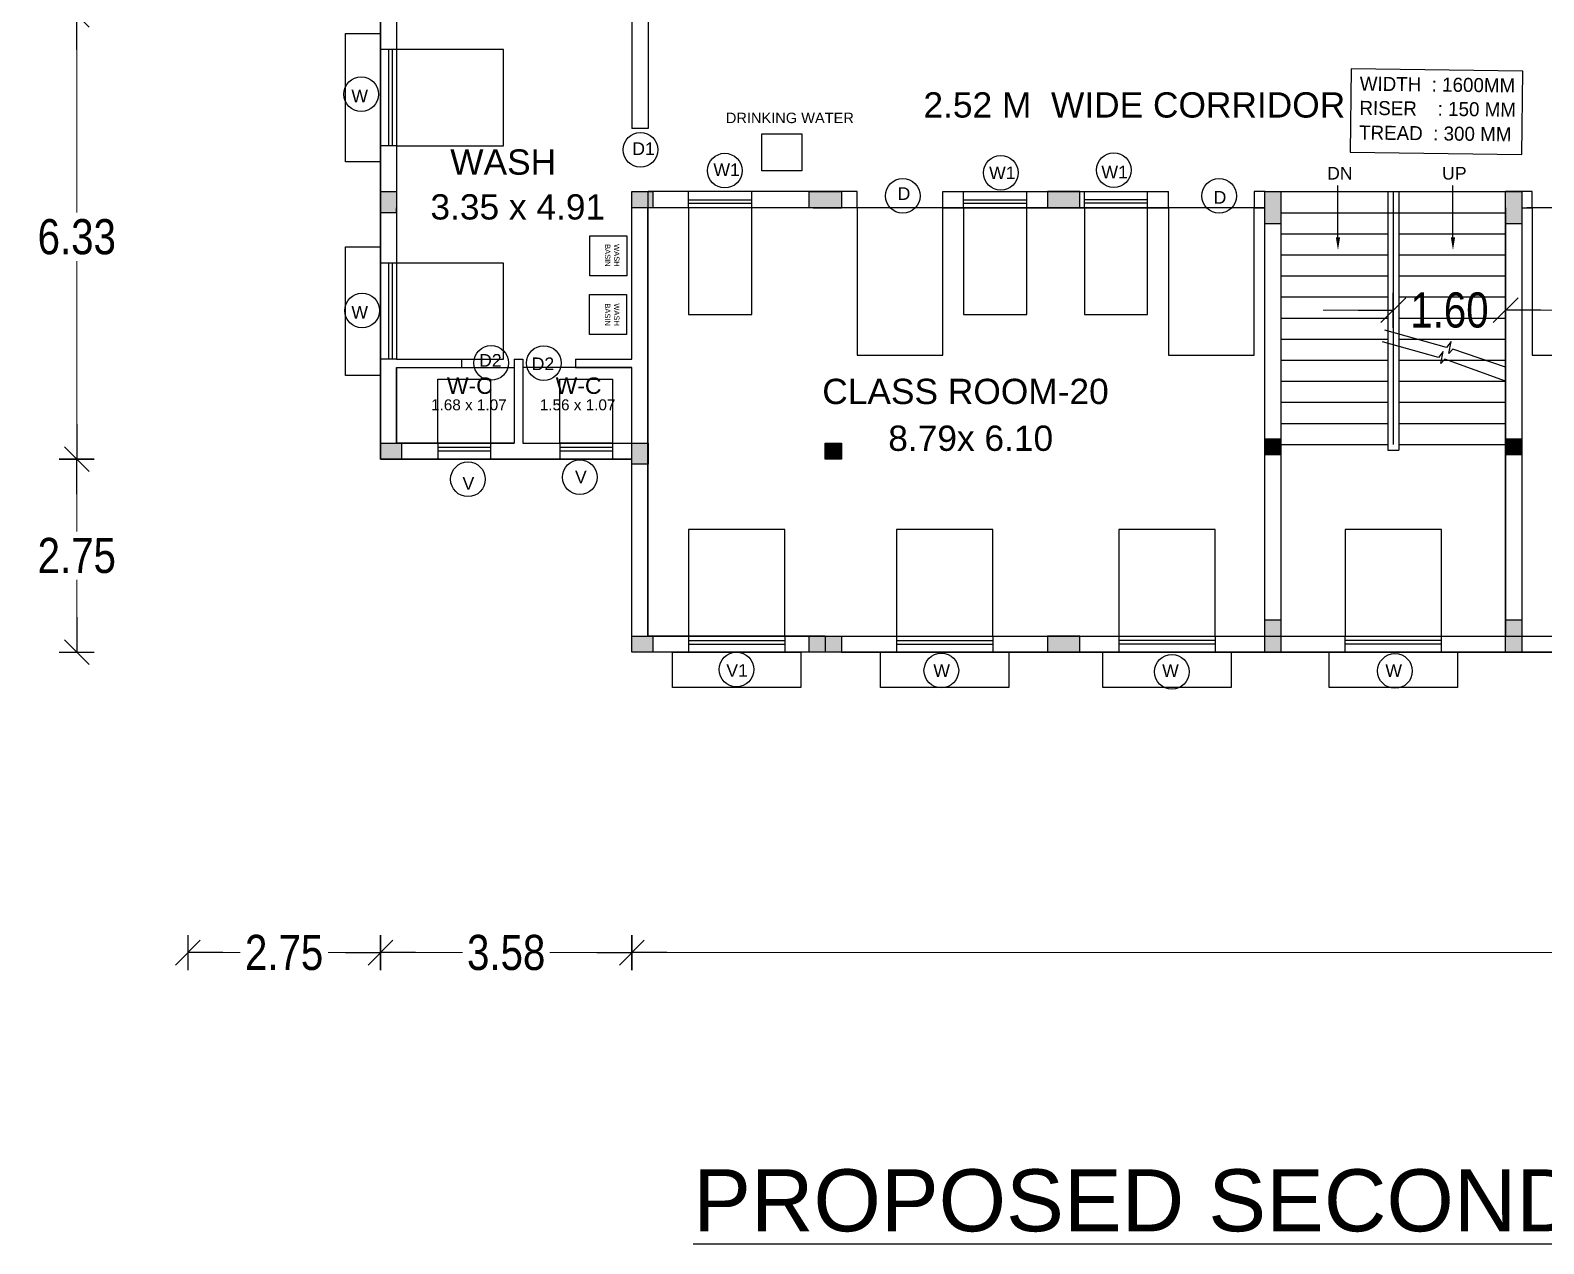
# Model space of a CAD drawing. Header units: metres. Extents: x 54 to 366, y 88 to 219.
# Drawn here: x 182.72 to 204.27, y 169.96 to 187.24 of the extents above; entities that cross this region are included whole.
import ezdxf

# ---------------------------------------------------------------- set-up
doc = ezdxf.new("R2010")
doc.units = ezdxf.units.M
doc.layers.get('Defpoints').update_dxf_attribs({"lineweight": 18})
for name, color, linetype in [('BLK_1_FLR_2_BLT_UP_AREA', 26, 'Continuous'), ('BLK_1_FLR_2_CHAJJA', 6, 'Continuous'), ('BLK_1_FLR_2_DRINKING_WATER', 7, 'Continuous'), ('BLK_1_FLR_2_EXIT_WIDTH_STAIR', 1, 'Continuous'), ('BLK_1_FLR_2_REGULAR_ROOM_1', 3, 'Continuous'), ('BLK_1_FLR_2_ROOM_1_LIGHT_VENTILATION_1', 3, 'Continuous'), ('BLK_1_FLR_2_WASH', 55, 'Continuous'), ('BLK_1_FLR_2_WATER_CLOSET', 2, 'Continuous'), ('DOOR_OPEN', 180, 'Continuous'), ('DOORTEXT', 13, 'Continuous'), ('ED', 7, 'Continuous'), ('STEPS', 233, 'Continuous'), ('TOILET_VENTILATION', 6, 'Continuous')]:
    doc.layers.add(name, color=color, linetype=linetype)
doc.styles.add('GD', font='GOTHIC.TTF')
doc.styles.get("Standard").update_dxf_attribs({"font": 'arial.ttf', "height": 0.5})
doc.styles.add('style1', font='ARIALN.TTF', dxfattribs={"height": 0.5})
doc.dimstyles.new('11', dxfattribs={"dimtxt": 0.5, "dimasz": 0.5, "dimexe": 0.18, "dimexo": 0.0625, "dimgap": 0.09, "dimtad": 0, "dimtih": 1, "dimtoh": 1, "dimzin": 0, "dimdsep": 46, "dimtxsty": 'style1', "dimblk": 'AR', "dimcen": 0.09, "dimse1": 1, "dimse2": 1, "dimclrd": 256, "dimadec": 0, "dimazin": 0, "dimtfac": 0.7, "dimtofl": 0, "dimtmove": 0, "dimatfit": 3, "dimfxl": 0, "dimfrac": 1, "dimtolj": 1, "dimtzin": 0, "dimlwd": 20, "dimarcsym": 0})

# ---------------------------------------------------------------- blocks, each defined once
blk = doc.blocks.new('AR')
for p, q in [((0, -0.5), (0, 0.5)), ((-1, 0), (0, 0)), ((-0.354, -0.354), (0.354, 0.354))]:
    blk.add_line(p, q)
blk = doc.blocks.new('*D23')
at = {"layer": 'Defpoints', "color": 0}
for p in [(191.286, 175.31), (219.301, 175.245), (191.286, 174.107)]:
    blk.add_point(p, dxfattribs=at)
at = {"layer": 'ED', "lineweight": 20}
for p, q in [((191.786, 174.107), (204.51, 174.107)), ((218.801, 174.107), (206.077, 174.107))]:
    blk.add_line(p, q, dxfattribs=at)
at = {"layer": 'ED', "lineweight": 20, "xscale": 0.5, "yscale": 0.5, "zscale": 0.5, "rotation": 180}
blk.add_blockref('AR', (191.286, 174.107), dxfattribs=at)
at = {"layer": 'ED', "lineweight": 20, "xscale": 0.5, "yscale": 0.5, "zscale": 0.5}
blk.add_blockref('AR', (219.301, 174.107), dxfattribs=at)
at = {"layer": 'ED', "color": 0, "insert": (205.293, 174.107), "char_height": 0.5, "attachment_point": 5, "style": 'style1'}
blk.add_mtext('\\A1;28.02', dxfattribs=at)
blk = doc.blocks.new('*D24')
at = {"layer": 'Defpoints', "color": 0}
for p in [(187.706, 178.06), (191.286, 175.31), (187.706, 174.107)]:
    blk.add_point(p, dxfattribs=at)
at = {"layer": 'ED', "lineweight": 20}
for p, q in [((188.206, 174.107), (188.873, 174.107)), ((190.786, 174.107), (190.119, 174.107))]:
    blk.add_line(p, q, dxfattribs=at)
at = {"layer": 'ED', "lineweight": 20, "xscale": 0.5, "yscale": 0.5, "zscale": 0.5, "rotation": 180}
blk.add_blockref('AR', (187.706, 174.107), dxfattribs=at)
at = {"layer": 'ED', "lineweight": 20, "xscale": 0.5, "yscale": 0.5, "zscale": 0.5}
blk.add_blockref('AR', (191.286, 174.107), dxfattribs=at)
at = {"layer": 'ED', "color": 0, "insert": (189.496, 174.107), "char_height": 0.5, "attachment_point": 5, "style": 'style1'}
blk.add_mtext('\\A1;3.58', dxfattribs=at)
blk = doc.blocks.new('*D25')
at = {"layer": 'Defpoints', "color": 0}
for p in [(184.961, 184.39), (187.706, 178.06), (184.961, 174.107)]:
    blk.add_point(p, dxfattribs=at)
at = {"layer": 'ED', "lineweight": 20}
for p, q in [((185.461, 174.107), (185.706, 174.107)), ((187.206, 174.107), (186.961, 174.107))]:
    blk.add_line(p, q, dxfattribs=at)
at = {"layer": 'ED', "lineweight": 20, "xscale": 0.5, "yscale": 0.5, "zscale": 0.5, "rotation": 180}
blk.add_blockref('AR', (184.961, 174.107), dxfattribs=at)
at = {"layer": 'ED', "lineweight": 20, "xscale": 0.5, "yscale": 0.5, "zscale": 0.5}
blk.add_blockref('AR', (187.706, 174.107), dxfattribs=at)
at = {"layer": 'ED', "color": 0, "insert": (186.333, 174.107), "char_height": 0.5, "attachment_point": 5, "style": 'style1'}
blk.add_mtext('\\A1;2.75', dxfattribs=at)
blk = doc.blocks.new('*D33')
at = {"layer": 'Defpoints', "color": 0}
for p in [(184.961, 187.466), (183.38, 181.136), (187.706, 181.136)]:
    blk.add_point(p, dxfattribs=at)
at = {"layer": 'ED', "lineweight": 20}
for p, q in [((183.38, 186.966), (183.38, 184.647)), ((183.38, 181.636), (183.38, 183.956))]:
    blk.add_line(p, q, dxfattribs=at)
at = {"layer": 'ED', "lineweight": 20, "xscale": 0.5, "yscale": 0.5, "zscale": 0.5}
for p, rotation in [((183.38, 187.466), 90), ((183.38, 181.136), 270)]:
    blk.add_blockref('AR', p, dxfattribs=dict(at, rotation=rotation))
at = {"layer": 'ED', "color": 0, "insert": (183.38, 184.301), "char_height": 0.5, "attachment_point": 5, "style": 'style1'}
blk.add_mtext('\\A1;6.33', dxfattribs=at)
blk = doc.blocks.new('*D34')
at = {"layer": 'Defpoints', "color": 0}
for p in [(187.706, 181.136), (183.38, 178.386), (191.286, 178.386)]:
    blk.add_point(p, dxfattribs=at)
at = {"layer": 'ED', "lineweight": 20}
for p, q in [((183.38, 180.636), (183.38, 180.107)), ((183.38, 178.886), (183.38, 179.416))]:
    blk.add_line(p, q, dxfattribs=at)
at = {"layer": 'ED', "lineweight": 20, "xscale": 0.5, "yscale": 0.5, "zscale": 0.5}
for p, rotation in [((183.38, 181.136), 90), ((183.38, 178.386), 270)]:
    blk.add_blockref('AR', p, dxfattribs=dict(at, rotation=rotation))
at = {"layer": 'ED', "color": 0, "insert": (183.38, 179.761), "char_height": 0.5, "attachment_point": 5, "style": 'style1'}
blk.add_mtext('\\A1;2.75', dxfattribs=at)
blk = doc.blocks.new('*D110')
at = {"layer": 'BLK_1_FLR_2_EXIT_WIDTH_STAIR', "lineweight": 20}
for p, q in [((201.631, 183.257), (201.131, 183.257)), ((204.231, 183.257), (204.731, 183.257))]:
    blk.add_line(p, q, dxfattribs=at)
at = {"layer": 'Defpoints', "color": 0}
for p in [(202.131, 183.684), (203.731, 183.746), (202.131, 183.257)]:
    blk.add_point(p, dxfattribs=at)
at = {"layer": 'BLK_1_FLR_2_EXIT_WIDTH_STAIR', "lineweight": 20, "xscale": 0.5, "yscale": 0.5, "zscale": 0.5}
blk.add_blockref('AR', (202.131, 183.257), dxfattribs=at)
at = {"layer": 'BLK_1_FLR_2_EXIT_WIDTH_STAIR', "lineweight": 20, "xscale": 0.5, "yscale": 0.5, "zscale": 0.5, "rotation": 180}
blk.add_blockref('AR', (203.731, 183.257), dxfattribs=at)
at = {"layer": 'BLK_1_FLR_2_EXIT_WIDTH_STAIR', "color": 0, "insert": (202.931, 183.257), "char_height": 0.5, "attachment_point": 5, "style": 'style1'}
blk.add_mtext('\\A1;1.60', dxfattribs=at)

msp = doc.modelspace()

# ---------------------------------------------------------------- hatches: boundary and pattern name
at = {"ltscale": 0.23}
h = msp.add_hatch(color=0, dxfattribs=at)
h.dxf.hatch_style = 1
h.paths.add_polyline_path([(187.706, 184.646), (187.936, 184.646), (187.936, 184.946), (187.706, 184.946)])
h = msp.add_hatch(color=0, dxfattribs=at)
h.dxf.hatch_style = 1
h.paths.add_polyline_path([(191.586, 184.716), (191.586, 184.946), (191.286, 184.946), (191.286, 184.716)])
h = msp.add_hatch(color=0, dxfattribs=at)
h.dxf.hatch_style = 1
h.paths.add_polyline_path([(194.271, 184.716), (194.271, 184.946), (193.811, 184.946), (193.811, 184.716)])
h = msp.add_hatch(color=0, dxfattribs=at)
h.dxf.hatch_style = 1
h.paths.add_polyline_path([(197.666, 184.716), (197.666, 184.946), (197.206, 184.946), (197.206, 184.716)])
h = msp.add_hatch(color=0, dxfattribs=at)
h.dxf.hatch_style = 1
h.paths.add_polyline_path([(200.531, 184.946), (200.301, 184.946), (200.301, 184.486), (200.531, 184.486)])
h = msp.add_hatch(color=0, dxfattribs=at)
h.dxf.hatch_style = 1
h.paths.add_polyline_path([(203.961, 184.486), (203.731, 184.486), (203.731, 184.946), (203.961, 184.946)])
h = msp.add_hatch(color=0, dxfattribs=at)
h.dxf.hatch_style = 1
h.paths.add_polyline_path([(188.006, 181.136), (188.006, 181.366), (187.706, 181.366), (187.706, 181.136)])
h = msp.add_hatch(color=0, dxfattribs=at)
h.dxf.hatch_style = 1
h.paths.add_polyline_path([(191.286, 181.066), (191.516, 181.066), (191.516, 181.366), (191.286, 181.366)])
h = msp.add_hatch(color=0, dxfattribs=at)
h.dxf.hatch_style = 1
h.paths.add_polyline_path([(194.041, 181.136), (194.271, 181.136), (194.271, 181.366), (194.041, 181.366)])
h = msp.add_hatch(color=0, dxfattribs=at)
h.dxf.hatch_style = 1
h.paths.add_polyline_path([(200.301, 181.196), (200.531, 181.196), (200.531, 181.426), (200.301, 181.426)])
h = msp.add_hatch(color=0, dxfattribs=at)
h.dxf.hatch_style = 1
h.paths.add_polyline_path([(203.731, 181.196), (203.961, 181.196), (203.961, 181.426), (203.731, 181.426)])
h = msp.add_hatch(color=0, dxfattribs=at)
h.dxf.hatch_style = 1
h.paths.add_polyline_path([(200.531, 178.846), (200.301, 178.846), (200.301, 178.386), (200.531, 178.386)])
h = msp.add_hatch(color=0, dxfattribs=at)
h.dxf.hatch_style = 1
h.paths.add_polyline_path([(203.961, 178.386), (203.731, 178.386), (203.731, 178.846), (203.961, 178.846)])
h = msp.add_hatch(color=0, dxfattribs=at)
h.dxf.hatch_style = 1
h.paths.add_polyline_path([(191.286, 178.616), (191.286, 178.386), (191.586, 178.386), (191.586, 178.616)])
h = msp.add_hatch(color=0, dxfattribs=at)
h.dxf.hatch_style = 1
h.paths.add_polyline_path([(194.271, 178.386), (194.271, 178.616), (193.811, 178.616), (193.811, 178.386)])
h = msp.add_hatch(color=0, dxfattribs=at)
h.dxf.hatch_style = 1
h.paths.add_polyline_path([(197.666, 178.386), (197.666, 178.616), (197.206, 178.616), (197.206, 178.386)])

# ---------------------------------------------------------------- linework, layer by layer
at = {"color": 0, "ltscale": 0.23}
for p, q in [((191.516, 187.696), (191.516, 185.846)), ((187.706, 187.466), (187.706, 181.146)), ((187.936, 187.466), (187.936, 184.946)), ((191.286, 187.466), (191.286, 185.846)), ((191.516, 185.846), (191.286, 185.846)), ((187.936, 184.946), (187.936, 182.559)), ((191.286, 182.559), (191.286, 184.946)), ((191.516, 178.616), (191.516, 184.946)), ((194.496, 184.946), (191.516, 184.946)), ((194.496, 184.716), (194.496, 184.946)), ((195.716, 184.716), (195.716, 184.946)), ((195.716, 184.946), (198.931, 184.946)), ((198.931, 184.716), (198.931, 184.946)), ((200.301, 184.946), (200.151, 184.946)), ((200.151, 184.946), (200.151, 184.716)), ((200.306, 184.946), (200.156, 184.946)), ((200.301, 178.616), (200.301, 184.946)), ((200.531, 184.946), (200.531, 178.616)), ((202.051, 184.946), (202.051, 181.266)), ((202.131, 184.946), (203.731, 184.946)), ((202.131, 184.946), (202.131, 181.346)), ((202.211, 184.946), (202.211, 181.266)), ((203.731, 181.426), (203.731, 184.946)), ((204.111, 184.946), (203.731, 184.946)), ((204.111, 184.716), (204.111, 184.946)), ((187.706, 184.646), (187.706, 184.716)), ((187.936, 184.646), (187.936, 184.716)), ((187.936, 184.716), (187.936, 182.559)), ((194.496, 184.716), (191.286, 184.716)), ((193.869, 184.716), (194.271, 184.716)), ((194.041, 184.716), (194.271, 184.716)), ((197.206, 184.716), (195.716, 184.716)), ((195.716, 184.716), (198.931, 184.716)), ((200.151, 184.716), (200.301, 184.716)), ((200.156, 184.716), (200.306, 184.716)), ((202.131, 184.646), (203.731, 184.646)), ((203.731, 184.716), (203.731, 181.426)), ((203.961, 184.716), (203.961, 178.616)), ((203.961, 184.716), (204.111, 184.716)), ((204.111, 184.716), (204.061, 184.716)), ((202.211, 184.346), (203.731, 184.346)), ((202.211, 184.046), (203.731, 184.046)), ((202.211, 183.746), (203.731, 183.746)), ((202.211, 183.446), (203.731, 183.446)), ((202.211, 183.146), (203.731, 183.146)), ((202.211, 182.846), (203.731, 182.846)), ((187.936, 182.559), (188.861, 182.559)), ((187.936, 182.439), (187.936, 181.376)), ((187.936, 182.439), (188.861, 182.439)), ((188.861, 182.559), (188.861, 182.439)), ((189.611, 182.559), (189.731, 182.559)), ((189.611, 182.559), (189.611, 181.366)), ((189.731, 182.559), (189.731, 181.366)), ((190.481, 182.559), (191.286, 182.559)), ((190.481, 182.559), (190.481, 182.439)), ((190.481, 182.439), (191.286, 182.439)), ((191.286, 178.386), (191.286, 182.439)), ((202.211, 182.546), (203.731, 182.546)), ((202.211, 182.246), (203.731, 182.246)), ((202.211, 181.946), (203.731, 181.946)), ((202.211, 181.646), (203.731, 181.646)), ((187.936, 181.366), (188.006, 181.366)), ((187.936, 181.366), (189.611, 181.366)), ((189.731, 181.366), (191.516, 181.366)), ((191.286, 181.366), (191.516, 181.366)), ((194.041, 181.366), (194.271, 181.366)), ((194.041, 181.136), (194.041, 181.366)), ((194.271, 181.366), (194.271, 181.136)), ((200.301, 181.426), (200.531, 181.426)), ((200.301, 181.196), (200.301, 181.426)), ((200.531, 181.426), (200.531, 181.196)), ((202.211, 181.346), (203.731, 181.346)), ((203.731, 181.426), (203.961, 181.426)), ((203.731, 181.196), (203.731, 181.426)), ((203.961, 181.426), (203.961, 181.196)), ((187.706, 181.136), (188.006, 181.136)), ((187.706, 181.136), (191.286, 181.136)), ((194.271, 181.136), (194.041, 181.136)), ((200.531, 181.196), (200.301, 181.196)), ((202.051, 181.266), (202.211, 181.266)), ((203.731, 181.196), (203.731, 178.616)), ((203.731, 178.616), (203.731, 181.196)), ((194.041, 178.616), (191.516, 178.616)), ((194.041, 178.616), (194.041, 178.386)), ((194.271, 178.616), (210.221, 178.616)), ((194.041, 178.386), (191.286, 178.386)), ((194.271, 178.386), (200.606, 178.386)), ((194.271, 178.386), (209.991, 178.386)), ((199.896, 178.386), (200.126, 178.386))]:
    msp.add_line(p, q, dxfattribs=at)
at = {"color": 0, "lineweight": 25, "ltscale": 0.23}
for p, q in [((187.936, 186.969), (187.706, 186.969)), ((187.821, 186.969), (187.821, 185.599)), ((187.871, 186.969), (187.871, 185.599)), ((187.936, 185.599), (187.706, 185.599)), ((192.093, 184.716), (192.093, 184.946)), ((192.093, 184.831), (192.993, 184.831)), ((192.093, 184.781), (192.993, 184.781)), ((192.993, 184.716), (192.993, 184.946)), ((196.011, 184.716), (196.011, 184.946)), ((196.011, 184.831), (196.911, 184.831)), ((196.011, 184.781), (196.911, 184.781)), ((196.911, 184.716), (196.911, 184.946)), ((197.731, 184.716), (197.731, 184.946)), ((198.631, 184.831), (197.731, 184.831)), ((198.631, 184.781), (197.731, 184.781)), ((198.631, 184.716), (198.631, 184.946)), ((204.111, 184.716), (204.031, 184.716)), ((187.936, 183.929), (187.706, 183.929)), ((187.821, 183.929), (187.821, 182.559)), ((187.871, 183.929), (187.871, 182.559)), ((187.936, 182.559), (187.706, 182.559)), ((188.523, 181.366), (188.523, 181.136)), ((189.273, 181.301), (188.523, 181.301)), ((189.273, 181.366), (189.273, 181.136)), ((190.26, 181.366), (190.26, 181.136)), ((191.01, 181.301), (190.26, 181.301)), ((191.01, 181.366), (191.01, 181.136)), ((189.273, 181.251), (188.523, 181.251)), ((191.01, 181.251), (190.26, 181.251)), ((192.093, 178.616), (192.093, 178.386)), ((192.093, 178.551), (193.463, 178.551)), ((192.093, 178.501), (193.463, 178.501)), ((193.463, 178.616), (193.463, 178.386)), ((195.057, 178.616), (195.057, 178.386)), ((195.057, 178.551), (196.427, 178.551)), ((195.057, 178.501), (196.427, 178.501)), ((196.427, 178.616), (196.427, 178.386)), ((198.224, 178.616), (198.224, 178.386)), ((199.594, 178.551), (198.224, 178.551)), ((199.594, 178.501), (198.224, 178.501)), ((199.594, 178.616), (199.594, 178.386)), ((201.446, 178.386), (201.446, 178.616)), ((202.816, 178.551), (201.446, 178.551)), ((202.816, 178.501), (201.446, 178.501)), ((202.816, 178.386), (202.816, 178.616))]:
    msp.add_line(p, q, dxfattribs=at)
at = {"ltscale": 0.23}
for p, q in [((200.531, 184.946), (202.131, 184.946)), ((200.531, 184.646), (202.131, 184.646)), ((200.531, 184.346), (202.051, 184.346)), ((200.531, 184.046), (202.051, 184.046)), ((200.531, 183.746), (202.051, 183.746)), ((200.531, 183.446), (202.051, 183.446)), ((200.531, 183.146), (202.051, 183.146)), ((200.531, 182.846), (202.051, 182.846)), ((200.531, 182.546), (202.051, 182.546)), ((200.531, 182.246), (202.051, 182.246)), ((200.531, 181.946), (202.051, 181.946)), ((200.531, 181.646), (202.051, 181.646)), ((200.531, 181.346), (202.051, 181.346))]:
    msp.add_line(p, q, dxfattribs=at)
msp.add_lwpolyline([(201.518, 185.506), (203.963, 185.477), (203.977, 186.663), (201.533, 186.693)], close=True)
at = {"color": 0, "linetype": 'ByBlock', "lineweight": -2, "ltscale": 0.23}
for points in [[(201.343, 184.293), (201.343, 185.032)], [(202.981, 184.293), (202.981, 185.032)]]:
    msp.add_lwpolyline(points, dxfattribs=at)
at = {"color": 0, "ltscale": 0.23}
for points in [[(187.706, 184.946), (187.936, 184.946), (187.936, 184.646)], [(191.286, 184.716), (191.286, 184.946), (191.586, 184.946)], [(187.706, 181.136), (187.706, 181.366), (188.006, 181.366)], [(191.586, 178.616), (191.586, 178.386), (191.286, 178.386)]]:
    msp.add_lwpolyline(points, dxfattribs=at)
for points in [[(187.706, 184.946), (187.936, 184.946), (187.936, 184.646), (187.706, 184.646)], [(191.286, 184.716), (191.286, 184.946), (191.586, 184.946), (191.586, 184.716)], [(193.811, 184.716), (193.811, 184.946), (194.271, 184.946), (194.271, 184.716)], [(197.666, 184.716), (197.666, 184.946), (197.206, 184.946), (197.206, 184.716)], [(200.531, 184.486), (200.301, 184.486), (200.301, 184.946), (200.531, 184.946)], [(203.961, 184.486), (203.731, 184.486), (203.731, 184.946), (203.961, 184.946)], [(187.706, 181.136), (187.706, 181.366), (188.006, 181.366), (188.006, 181.136)], [(191.286, 181.366), (191.516, 181.366), (191.516, 181.066), (191.286, 181.066)], [(194.041, 181.366), (194.271, 181.366), (194.271, 181.136), (194.041, 181.136)], [(200.301, 181.426), (200.531, 181.426), (200.531, 181.196), (200.301, 181.196)], [(203.731, 181.426), (203.961, 181.426), (203.961, 181.196), (203.731, 181.196)], [(200.531, 178.386), (200.301, 178.386), (200.301, 178.846), (200.531, 178.846)], [(203.961, 178.386), (203.731, 178.386), (203.731, 178.846), (203.961, 178.846)], [(191.586, 178.616), (191.586, 178.386), (191.286, 178.386), (191.286, 178.616)], [(193.811, 178.386), (193.811, 178.616), (194.271, 178.616), (194.271, 178.386)], [(197.666, 178.386), (197.666, 178.616), (197.206, 178.616), (197.206, 178.386)]]:
    msp.add_lwpolyline(points, close=True, dxfattribs=at)
at = {"color": 205}
for centre in [(187.431, 186.334), (191.408, 185.542), (192.61, 185.245), (196.541, 185.215), (198.15, 185.252), (195.144, 184.886), (199.65, 184.886), (187.444, 183.252), (189.282, 182.506), (190.032, 182.505), (188.952, 180.849), (190.544, 180.879), (192.776, 178.14), (195.694, 178.125), (198.978, 178.107), (202.155, 178.119)]:
    msp.add_circle(centre, 0.247, dxfattribs=at)
at = {"color": 0, "ltscale": 0.23}
for points in [[(201.313, 184.293), (201.343, 184.113), (201.373, 184.293)], [(202.951, 184.293), (202.981, 184.113), (203.011, 184.293)]]:
    msp.add_solid(points, dxfattribs=at)
at = {"layer": 'BLK_1_FLR_2_BLT_UP_AREA', "color": 26}
msp.add_lwpolyline([(219.301, 215.766), (219.301, 174.946), (209.991, 174.946), (209.991, 178.386), (191.286, 178.386), (191.286, 181.136), (187.706, 181.136), (187.706, 187.466), (184.961, 187.466), (184.961, 206.686), (187.706, 206.686), (187.706, 212.976), (191.286, 212.976), (191.286, 215.766), (219.301, 215.766)], close=True, dxfattribs=at)
at = {"layer": 'BLK_1_FLR_2_CHAJJA', "color": 6}
for points in [[(187.706, 187.199), (187.706, 185.369), (187.206, 185.369), (187.206, 187.199), (187.706, 187.199)], [(187.706, 184.159), (187.706, 182.329), (187.206, 182.329), (187.206, 184.159), (187.706, 184.159)], [(193.693, 177.886), (191.863, 177.886), (191.863, 178.386), (193.693, 178.386), (193.693, 177.886)], [(196.657, 177.886), (194.827, 177.886), (194.827, 178.386), (196.657, 178.386), (196.657, 177.886)], [(199.824, 177.886), (197.994, 177.886), (197.994, 178.386), (199.824, 178.386), (199.824, 177.886)], [(203.046, 177.886), (201.216, 177.886), (201.216, 178.386), (203.046, 178.386), (203.046, 177.886)]]:
    msp.add_lwpolyline(points, close=True, dxfattribs=at)
at = {"layer": 'BLK_1_FLR_2_DRINKING_WATER', "color": 7}
msp.add_lwpolyline([(193.135, 185.77), (193.705, 185.77), (193.705, 185.244), (193.135, 185.244)], close=True, dxfattribs=at)
at = {"layer": 'BLK_1_FLR_2_REGULAR_ROOM_1', "color": 3}
msp.add_lwpolyline([(191.511, 178.616), (200.301, 178.616), (200.301, 184.716), (191.511, 184.716)], close=True, dxfattribs=at)
at = {"layer": 'BLK_1_FLR_2_ROOM_1_LIGHT_VENTILATION_1', "color": 3}
for points in [[(187.936, 186.969), (187.936, 185.599), (189.456, 185.599), (189.456, 186.969), (187.936, 186.969)], [(192.093, 183.196), (192.993, 183.196), (192.993, 184.716), (192.093, 184.716), (192.093, 183.196)], [(196.011, 183.196), (196.911, 183.196), (196.911, 184.716), (196.011, 184.716), (196.011, 183.196)], [(197.731, 183.196), (198.631, 183.196), (198.631, 184.716), (197.731, 184.716), (197.731, 183.196)], [(187.936, 183.929), (187.936, 182.559), (189.456, 182.559), (189.456, 183.929), (187.936, 183.929)], [(192.093, 178.616), (193.463, 178.616), (193.463, 180.136), (192.093, 180.136), (192.093, 178.616)], [(195.057, 178.616), (196.427, 178.616), (196.427, 180.136), (195.057, 180.136), (195.057, 178.616)], [(198.224, 178.616), (199.594, 178.616), (199.594, 180.136), (198.224, 180.136), (198.224, 178.616)], [(201.446, 178.616), (202.816, 178.616), (202.816, 180.136), (201.446, 180.136), (201.446, 178.616)]]:
    msp.add_lwpolyline(points, close=True, dxfattribs=at)
at = {"layer": 'BLK_1_FLR_2_WASH', "color": 55}
for points in [[(191.214, 184.319), (191.214, 183.749), (190.688, 183.749), (190.688, 184.319)], [(191.209, 183.482), (191.209, 182.912), (190.683, 182.912), (190.683, 183.482)]]:
    msp.add_lwpolyline(points, close=True, dxfattribs=at)
at = {"layer": 'BLK_1_FLR_2_WATER_CLOSET', "color": 3}
for points in [[(187.936, 182.439), (189.611, 182.439), (189.611, 181.366), (187.936, 181.366)], [(189.731, 181.366), (191.286, 181.366), (191.286, 182.439), (189.731, 182.439)]]:
    msp.add_lwpolyline(points, close=True, dxfattribs=at)
at = {"layer": 'DOOR_OPEN', "color": 180}
for points in [[(194.496, 184.716), (194.496, 182.616), (195.716, 182.616), (195.716, 184.716), (194.496, 184.716)], [(198.931, 184.716), (198.931, 182.616), (200.151, 182.616), (200.151, 184.716), (198.931, 184.716)], [(204.111, 184.716), (204.111, 182.616), (205.411, 182.616), (205.411, 184.716), (204.111, 184.716)]]:
    msp.add_lwpolyline(points, close=True, dxfattribs=at)
at = {"layer": 'STEPS', "color": 251}
for points in [[(203.731, 182.245), (202.865, 182.56), (202.809, 182.497), (202.842, 182.67), (202.775, 182.586), (201.976, 182.808)], [(203.731, 182.445), (202.977, 182.702), (202.921, 182.639), (202.954, 182.812), (202.887, 182.728), (202.009, 182.972)]]:
    msp.add_lwpolyline(points, dxfattribs=at)
at = {"layer": 'TOILET_VENTILATION', "color": 6}
for points in [[(189.273, 182.276), (189.273, 181.366), (188.523, 181.366), (188.523, 182.276), (189.273, 182.276)], [(191.01, 182.276), (191.01, 181.366), (190.26, 181.366), (190.26, 182.276), (191.01, 182.276)]]:
    msp.add_lwpolyline(points, close=True, dxfattribs=at)

# ---------------------------------------------------------------- texts
at = {"style": 'GD'}
for s, p in [('WIDTH  : 1600MM', (201.652, 186.385)), ('RISER    : 150 MM', (201.648, 186.04)), ('TREAD  : 300 MM', (201.643, 185.689))]:
    msp.add_text(s, height=0.2, rotation=359.2994, dxfattribs=at).set_placement(p)
at = {"linetype": 'Continuous'}
for s, height, p in [('2.52 M  WIDE CORRIDOR', 0.36, (195.439, 186.001)), ('DRINKING WATER', 0.14871, (192.625, 185.922)), ('WASH', 0.36, (188.699, 185.188)), ('DN', 0.18, (201.188, 185.118)), ('UP', 0.18, (202.826, 185.118)), ('3.35 x 4.91', 0.36, (188.417, 184.549)), ('W-C', 0.2336, (188.652, 182.066)), ('W-C', 0.2336, (190.201, 182.066)), ('CLASS ROOM-20', 0.36, (193.998, 181.921)), ('1.68 x 1.07', 0.15584, (188.426, 181.832)), ('1.56 x 1.07', 0.15584, (189.975, 181.832)), ('8.79x 6.10', 0.36, (194.938, 181.254)), ('%%UPROPOSED SECOND FLOOR PLAN', 0.88343, (192.159, 170.138))]:
    msp.add_text(s, height=height, dxfattribs=at).set_placement(p)
for s, p in [('BASIN', (190.903, 184.199)), ('WASH', (191.033, 184.199)), ('BASIN', (190.903, 183.355)), ('WASH', (191.033, 183.355))]:
    msp.add_text(s, height=0.0766, rotation=270, dxfattribs=at).set_placement(p)
at = {"layer": 'DOORTEXT', "linetype": 'Continuous'}
for s, p in [('W', (187.291, 186.219)), ('D1', (191.292, 185.468)), ('W1', (192.447, 185.168)), ('W1', (196.374, 185.124)), ('W1', (197.974, 185.134)), ('D', (195.071, 184.828)), ('D', (199.572, 184.775)), ('W', (187.291, 183.139)), ('D2', (189.11, 182.453)), ('D2', (189.859, 182.404)), ('V', (188.874, 180.7)), ('V', (190.476, 180.793)), ('V1', (192.631, 178.036)), ('W', (195.58, 178.035)), ('W', (198.839, 178.035)), ('W', (202.018, 178.035))]:
    msp.add_text(s, height=0.18, dxfattribs=at).set_placement(p)

# ---------------------------------------------------------------- dimensions: what is measured, and where the dimension line sits
at = {"layer": 'BLK_1_FLR_2_EXIT_WIDTH_STAIR'}
dim = msp.add_linear_dim(base=(202.131, 183.257), p1=(203.731, 183.746), p2=(202.131, 183.684), dimstyle='11', override={"dimpost": '\\X'}, dxfattribs=at)
dim.commit()
dim.dimension.update_dxf_attribs({"geometry": '*D110', "text_midpoint": (202.931, 183.257)})
at = {"layer": 'ED'}
for base, p1, p2, picture, middle in [((183.38, 181.136), (184.961, 187.466), (187.706, 181.136), '*D33', (183.38, 184.301)), ((183.38, 178.386), (187.706, 181.136), (191.286, 178.386), '*D34', (183.38, 179.761))]:
    dim = msp.add_linear_dim(base=base, p1=p1, p2=p2, angle=90, dimstyle='11', override={"dimpost": '\\X', "dimtmove": 1, "dimfxl": 3, "dimfxlon": 1, "dimarcsym": 1}, dxfattribs=at)
    dim.commit()
    dim.dimension.update_dxf_attribs({"geometry": picture, "text_midpoint": middle})
for base, p1, p2, override, picture, middle in [((184.960650584, 174.107333785), (187.705650584, 178.059928894), (184.960650584, 184.389928894), {"dimpost": '\\X', "dimtmove": 1, "dimfxl": 3, "dimfxlon": 1, "dimarcsym": 1}, '*D25', (186.333150584, 174.107333785)), ((187.706, 174.107), (191.286, 175.31), (187.706, 178.06), {"dimpost": '\\X', "dimtmove": 1, "dimfxl": 3, "dimfxlon": 1, "dimarcsym": 1}, '*D24', (189.496, 174.107)), ((191.285650584, 174.107333785), (219.300650584, 175.244928894), (191.285650584, 175.309928894), {"dimpost": '\\X', "dimfxl": 3, "dimfxlon": 1, "dimarcsym": 1}, '*D23', (205.293150584, 174.107333785))]:
    dim = msp.add_linear_dim(base=base, p1=p1, p2=p2, dimstyle='11', override=override, dxfattribs=at)
    dim.commit()
    dim.dimension.update_dxf_attribs({"geometry": picture, "text_midpoint": middle})

doc.saveas('drawing.dxf')
